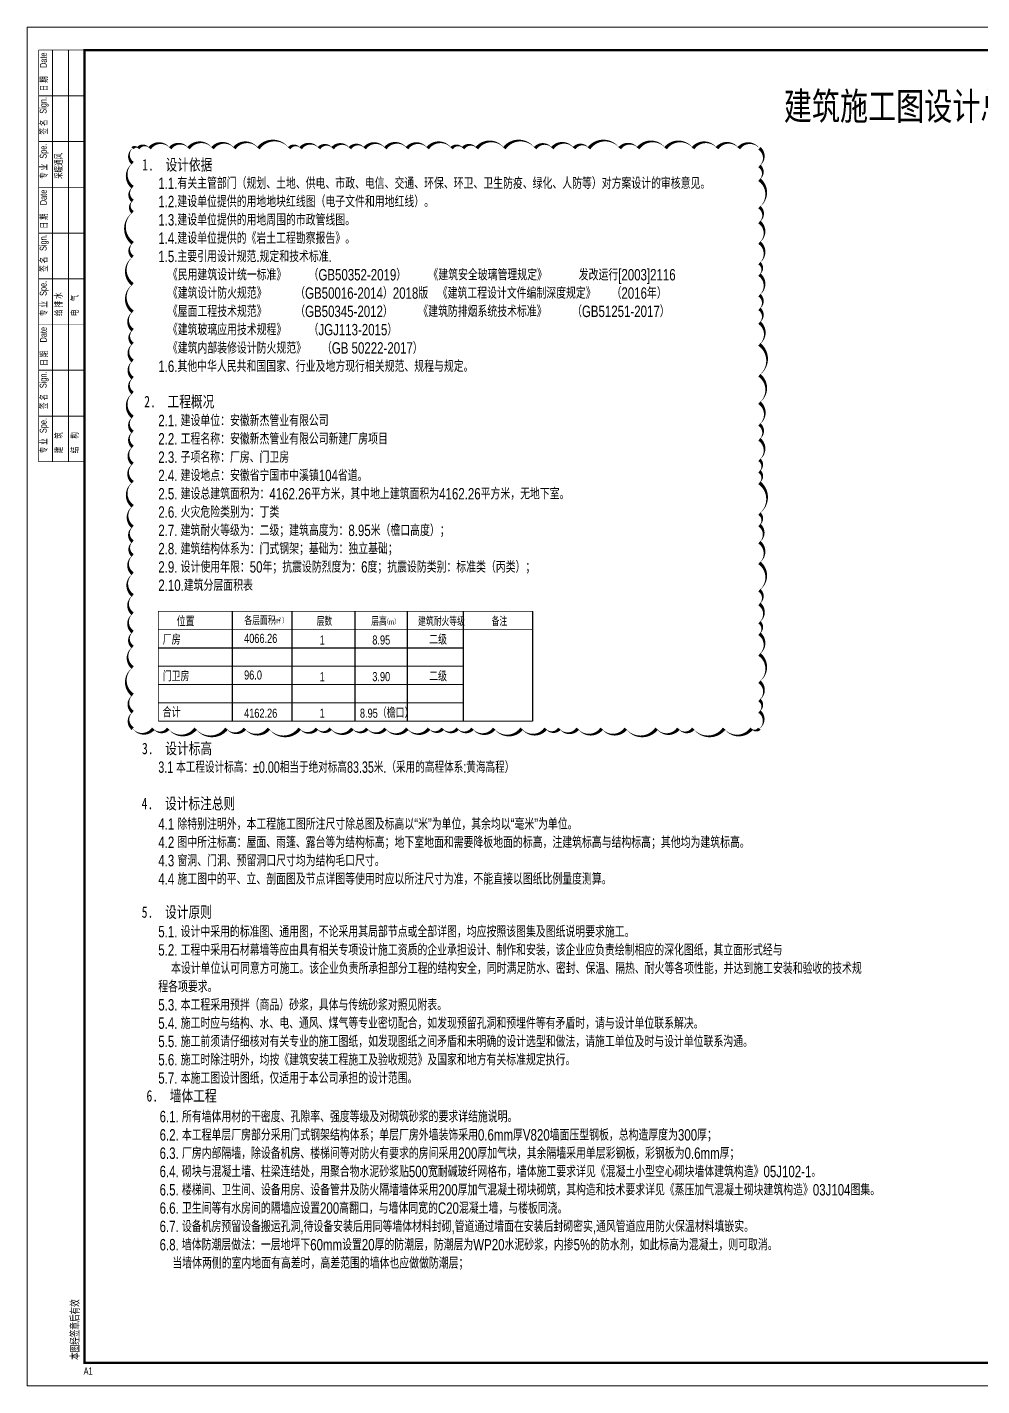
# Model space of a CAD drawing. Extents: x 24672 to 192872, y -90565 to -31165.
# Drawn here: x 24672 to 66395, y -90565 to -31165 of the extents above; entities that cross this region are included whole.
import ezdxf

# ---------------------------------------------------------------- set-up
doc = ezdxf.new("R2010")
doc.units = 0
doc.header["$LTSCALE"] = 1000
doc.header["$MEASUREMENT"] = 0
doc.layers.get('0').update_dxf_attribs({"color": 4, "linetype": 'CONTINUOUS'})
doc.layers.add('A-Hz2(文字标注)', color=2, linetype='CONTINUOUS')
doc.layers.add('DIM_MODI', color=6, linetype='CONTINUOUS', plot=False)
doc.layers.add('TK', color=252, linetype='CONTINUOUS', lineweight=13)
doc.styles.add('SUNYAT1', font='3yromans.shx', dxfattribs={"width": 0.75, "bigfont": '3yhztxt.shx'})
doc.styles.add('SUNYAT4', font='', dxfattribs={"width": 0.75})
doc.styles.add('T&D', font='haiwenrs.shx', dxfattribs={"width": 0.7, "bigfont": 'hztxt.shx'})
doc.styles.get('SUNYAT4').set_extended_font_data('SimSun')

# ---------------------------------------------------------------- blocks, each defined once
blk = doc.blocks.new('会签')
at = {"layer": 'TK'}
for p, q in [((-1400, 24000), (-1400, 6000.000000000058)), ((-700, 24000), (-700, 6000.000000000058)), ((0, 22000.00000000006), (-2000, 22000.00000000006)), ((0, 20000.00000000006), (-2000, 20000.00000000006)), ((0, 16000.00000000006), (-2000, 16000.00000000006)), ((0, 14000.00000000006), (-2000, 14000.00000000006)), ((0, 10000.00000000006), (-2000, 10000.00000000006)), ((0, 8000.000000000058), (-2000, 8000.000000000058))]:
    blk.add_line(p, q, dxfattribs=at)
at = {"layer": 'TK', "const_width": 24.73392857142853}
for points in [[(0, 6000.000000000058), (-2000, 6000.000000000058), (-2000, 24000)], [(0, 24000), (-2000, 24000)], [(0, 18000.00000000006), (-2000, 18000.00000000006)], [(0, 12000.00000000006), (-2000, 12000.00000000006)]]:
    blk.add_lwpolyline(points, dxfattribs=at)
at = {"layer": 'TK', "style": 'T&D', "width": 0.7}
for s, p in [('Date', (-1641.539800848288, 23216.4195754776)), ('日 期', (-1589.451982791361, 22196.41681300546)), ('Sign.', (-1651.397542771359, 21215.32151746587)), ('签 名', (-1602.566964095749, 20305.87028907228)), ('Spe.', (-1648.111142787093, 19251.4664069491)), ('采暖通风', (-947.9235549705918, 18369.68245360098)), ('专 业', (-1608.088524318126, 18368.72849137243)), ('Date', (-1641.539800848288, 17216.41957547766)), ('日 期', (-1589.451982791361, 16196.41681300552)), ('Sign.', (-1651.397542771359, 15215.32151746593)), ('签 名', (-1602.566964095749, 14305.87028907234)), ('Spe.', (-1648.111142787093, 13251.46640694916)), ('给 排 水', (-955.7517189089558, 12371.85516931809)), ('电    气', (-251.1525608036318, 12372.2977990958)), ('专 业', (-1608.088524318126, 12368.72849137249)), ('Date', (-1641.539800848288, 11216.41957547766)), ('日 期', (-1589.451982791361, 10196.41681300552)), ('Sign.', (-1651.397542771359, 9215.321517465927)), ('签 名', (-1602.566964095749, 8305.870289072336)), ('Spe.', (-1648.111142787093, 7251.466406949155)), ('专 业', (-1608.088524318126, 6368.728491372487)), ('建    筑', (-948.3011847824673, 6371.736228958995)), ('结    构', (-248.033834287955, 6374.010800041549))]:
    blk.add_text(s, height=300, rotation=90, dxfattribs=at).set_placement(p)
blk = doc.blocks.new('TK-A1')
at = {"layer": 'TK'}
for p, q in [((841, 594.0000000000001), (0, 594.0000000000001)), ((0, 594.0000000000001), (0, 0)), ((831, 584.0000000000001), (25, 584.0000000000001)), ((25, 584.0000000000001), (25, 10)), ((25, 10), (831, 10)), ((0, 0), (841, 0))]:
    blk.add_line(p, q, dxfattribs=at)
at = {"layer": 'TK', "const_width": 1}
blk.add_lwpolyline([(25, 584.0000000000001), (831, 584.0000000000001), (831, 10), (25, 10)], close=True, dxfattribs=at)
at = {"layer": 'TK', "xscale": 0.01, "yscale": 0.01, "zscale": 0.01}
blk.add_blockref('会签', (25, 344.0000000000002), dxfattribs=at)
at = {"layer": 'TK', "style": 'T&D', "width": 0.7}
blk.add_text('本图经签章后有效', height=3.5, rotation=90, dxfattribs=at).set_placement((22.89387253554538, 11.3486029291153))
blk.add_text('A1', height=3.15, dxfattribs=at).set_placement((24.67374619696614, 4.875234314538637))
blk = doc.blocks.new('a111111')
at = {"layer": 'TK'}
blk.add_blockref('TK-A1', (1.818989403545856e-12, -594), dxfattribs=at)

msp = doc.modelspace()

# ---------------------------------------------------------------- linework, layer by layer
at = {"layer": 'A-Hz2(文字标注)', "linetype": 'ByBlock'}
for p, q in [((33627.03391859261, -56704.93463767844), (33627.03391859237, -61504.93463767822)), ((36233.03391859261, -56704.93463767844), (36233.03391859237, -61504.93463767822)), ((38994.03391859261, -56704.93463767844), (38994.03391859237, -61504.93463767822)), ((41273.86334246886, -56704.93463767844), (41273.86334246862, -61504.93463767834)), ((43727.8322920166, -56704.93463767844), (43727.83229201659, -61504.93463767834)), ((46763.61992682586, -56704.93463767844), (46763.61992682562, -61504.93463767834)), ((30402.97867478384, -58304.93463767832), (43727.8322920166, -58304.93463767832))]:
    msp.add_line(p, q, dxfattribs=at)
at = {"layer": 'A-Hz2(文字标注)', "linetype": 'ByBlock', "const_width": 40}
for points in [[(30402.97867478383, -61504.93463767822), (30402.97867478384, -56704.93463767832), (46763.61992682586, -56704.93463767844), (46763.61992682586, -61504.93463767834)], [(43727.8322920166, -56704.93463767844), (43727.83229201659, -61504.93463767834)], [(30402.97867478384, -57504.93463767832), (46763.61992682586, -57504.93463767844)], [(30402.97867478384, -58304.93463767832), (43727.8322920166, -58304.93463767844)], [(30402.97867478384, -59104.93463767832), (43727.8322920166, -59104.93463767844)], [(30402.97867478384, -59904.93463767842), (43727.8322920166, -59904.93463767854)], [(30402.97867478383, -60704.93463767823), (43727.83229201659, -60704.93463767834)], [(30402.97867478371, -60704.93463767834), (43727.83229201659, -60704.93463767845)], [(30402.97867478371, -61504.93463767822), (46763.61992682586, -61504.93463767834)]]:
    msp.add_lwpolyline(points, dxfattribs=at)
at = {"layer": 'DIM_MODI'}
msp.add_lwpolyline([(29284.1706658561, -36459.8567291167, 0, 150, 0.5), (29284.1706658561, -37109.8567291167, 0, 150, 0.5), (29284.1706658561, -38159.8567291167, 0, 150, 0.5), (29284.1706658561, -38759.8567291167, 0, 150, 0.5), (29284.1706658561, -39259.8567291167, 0, 150, 0.5), (29284.1706658561, -40609.8567291167, 0, 150, 0.5), (29284.1706658561, -41209.8567291167, 0, 150, 0.5), (29284.1706658561, -42409.8567291167, 0, 150, 0.5), (29284.1706658561, -43609.8567291167, 0, 150, 0.5), (29284.1706658561, -44409.8567291167, 0, 150, 0.5), (29284.1706658561, -45009.8567291167, 0, 150, 0.5), (29284.1706658561, -45759.8567291167, 0, 150, 0.5), (29284.1706658561, -46509.8567291167, 0, 150, 0.5), (29284.1706658561, -47159.8567291167, 0, 150, 0.5), (29284.1706658561, -48209.8567291167, 0, 150, 0.5), (29284.1706658561, -48859.8567291167, 0, 150, 0.5), (29284.1706658561, -49509.8567291167, 0, 150, 0.5), (29284.1706658561, -50259.8567291167, 0, 150, 0.5), (29284.1706658561, -51059.8567291167, 0, 150, 0.5), (29284.1706658561, -52109.8567291167, 0, 150, 0.5), (29284.1706658561, -53009.8567291167, 0, 150, 0.5), (29284.1706658561, -53659.8567291167, 0, 150, 0.5), (29284.1706658561, -54259.8567291167, 0, 150, 0.5), (29284.1706658561, -55059.8567291167, 0, 150, 0.5), (29284.1706658561, -56009.8567291167, 0, 150, 0.5), (29284.1706658561, -56809.8567291167, 0, 150, 0.5), (29284.1706658561, -57609.8567291167, 0, 150, 0.5), (29284.1706658561, -58259.8567291167, 0, 150, 0.5), (29284.1706658561, -59159.8567291167, 0, 150, 0.5), (29284.1706658561, -60359.8567291167, 0, 150, 0.5), (29284.1706658561, -61109.8567291167, 0, 150, 0.5), (29284.1706658561, -61832.5820512221, 0, 150, 0.5), (30184.1706658561, -61832.5820512221, 0, 150, 0.5), (30834.1706658561, -61832.5820512221, 0, 150, 0.5), (32034.1706658561, -61832.5820512221, 0, 150, 0.5), (33384.1706658561, -61832.5820512221, 0, 150, 0.5), (34184.1706658561, -61832.5820512221, 0, 150, 0.5), (35234.1706658561, -61832.5820512221, 0, 150, 0.5), (36584.1706658561, -61832.5820512221, 0, 150, 0.5), (37334.1706658561, -61832.5820512221, 0, 150, 0.5), (37934.1706658561, -61832.5820512221, 0, 150, 0.5), (38884.1706658561, -61832.5820512221, 0, 150, 0.5), (39534.1706658561, -61832.5820512221, 0, 150, 0.5), (40334.1706658561, -61832.5820512221, 0, 150, 0.5), (41284.1706658561, -61832.5820512221, 0, 150, 0.5), (42234.1706658561, -61832.5820512221, 0, 150, 0.5), (42834.1706658561, -61832.5820512221, 0, 150, 0.5), (43484.1706658561, -61832.5820512221, 0, 150, 0.5), (44134.1706658561, -61832.5820512221, 0, 150, 0.5), (45084.1706658561, -61832.5820512221, 0, 150, 0.5), (46284.1706658561, -61832.5820512221, 0, 150, 0.5), (47334.1706658561, -61832.5820512221, 0, 150, 0.5), (47934.1706658561, -61832.5820512221, 0, 150, 0.5), (48734.1706658561, -61832.5820512221, 0, 150, 0.5), (49784.1706658561, -61832.5820512221, 0, 150, 0.5), (50834.1706658561, -61832.5820512221, 0, 150, 0.5), (52184.1706658561, -61832.5820512221, 0, 150, 0.5), (53134.1706658561, -61832.5820512221, 0, 150, 0.5), (53784.1706658561, -61832.5820512221, 0, 150, 0.5), (55134.1706658561, -61832.5820512221, 0, 150, 0.5), (56334.1706658561, -61832.5820512221, 0, 150, 0.5), (56671.62622859003, -61832.5820512221, 0, 150, 0.5), (56671.62622859003, -61082.5820512221, 0, 150, 0.5), (56671.62622859003, -60582.5820512221, 0, 150, 0.5), (56671.62622859003, -59782.5820512221, 0, 150, 0.5), (56671.62622859003, -58582.5820512221, 0, 150, 0.5), (56671.62622859003, -57682.5820512221, 0, 150, 0.5), (56671.62622859003, -57182.5820512221, 0, 150, 0.5), (56671.62622859003, -56382.5820512221, 0, 150, 0.5), (56671.62622859003, -55782.5820512221, 0, 150, 0.5), (56671.62622859003, -54582.5820512221, 0, 150, 0.5), (56671.62622859003, -53682.5820512221, 0, 150, 0.5), (56671.62622859003, -52932.5820512221, 0, 150, 0.5), (56671.62622859003, -52432.5820512221, 0, 150, 0.5), (56671.62622859003, -51082.5820512221, 0, 150, 0.5), (56671.62622859003, -50582.5820512221, 0, 150, 0.5), (56671.62622859003, -50082.5820512221, 0, 150, 0.5), (56671.62622859003, -49182.5820512221, 0, 150, 0.5), (56671.62622859003, -48532.5820512221, 0, 150, 0.5), (56671.62622859003, -47582.5820512221, 0, 150, 0.5), (56671.62622859003, -46382.5820512221, 0, 150, 0.5), (56671.62622859003, -45032.5820512221, 0, 150, 0.5), (56671.62622859003, -44082.5820512221, 0, 150, 0.5), (56671.62622859003, -43482.5820512221, 0, 150, 0.5), (56671.62622859003, -42882.5820512221, 0, 150, 0.5), (56671.62622859003, -41982.5820512221, 0, 150, 0.5), (56671.62622859003, -41482.5820512221, 0, 150, 0.5), (56671.62622859003, -40582.5820512221, 0, 150, 0.5), (56671.62622859003, -39682.5820512221, 0, 150, 0.5), (56671.62622859003, -39032.5820512221, 0, 150, 0.5), (56671.62622859003, -37832.5820512221, 0, 150, 0.5), (56671.62622859003, -37232.5820512221, 0, 150, 0.5), (56671.62622859003, -36459.8567291167, 0, 150, 0.5), (55771.62622859003, -36459.8567291167, 0, 150, 0.5), (54821.62622859003, -36459.8567291167, 0, 150, 0.5), (53771.62622859003, -36459.8567291167, 0, 150, 0.5), (52571.62622859003, -36459.8567291167, 0, 150, 0.5), (51371.62622859003, -36459.8567291167, 0, 150, 0.5), (50571.62622859003, -36459.8567291167, 0, 150, 0.5), (49221.62622859003, -36459.8567291167, 0, 150, 0.5), (48571.62622859003, -36459.8567291167, 0, 150, 0.5), (47621.62622859003, -36459.8567291167, 0, 150, 0.5), (46871.62622859003, -36459.8567291167, 0, 150, 0.5), (45521.62622859003, -36459.8567291167, 0, 150, 0.5), (44321.62622859003, -36459.8567291167, 0, 150, 0.5), (43721.62622859003, -36459.8567291167, 0, 150, 0.5), (43221.62622859003, -36459.8567291167, 0, 150, 0.5), (42171.62622859003, -36459.8567291167, 0, 150, 0.5), (41271.62622859003, -36459.8567291167, 0, 150, 0.5), (40321.62622859003, -36459.8567291167, 0, 150, 0.5), (39421.62622859003, -36459.8567291167, 0, 150, 0.5), (38771.62622859003, -36459.8567291167, 0, 150, 0.5), (38021.62622859003, -36459.8567291167, 0, 150, 0.5), (37421.62622859003, -36459.8567291167, 0, 150, 0.5), (36621.62622859003, -36459.8567291167, 0, 150, 0.5), (36121.62622859003, -36459.8567291167, 0, 150, 0.5), (34771.62622859003, -36459.8567291167, 0, 150, 0.5), (33721.62622859003, -36459.8567291167, 0, 150, 0.5), (32771.62622859003, -36459.8567291167, 0, 150, 0.5), (31721.62622859003, -36459.8567291167, 0, 150, 0.5), (30921.62622859003, -36459.8567291167, 0, 150, 0.5), (30021.62622859003, -36459.8567291167, 0, 150, 0.5), (29521.62622859003, -36459.8567291167, 0, 150, 0.5)], format="xyseb", close=True, dxfattribs=at)

# ---------------------------------------------------------------- block references
at = {"xscale": 100, "yscale": 100, "zscale": 100}
msp.add_blockref('a111111', (24671.80626356788, -31164.53613892407), dxfattribs=at)

# ---------------------------------------------------------------- texts
at = {"layer": 'A-Hz2(文字标注)', "linetype": 'ByBlock'}
for s, height, style, width, p in [('建筑施工图设计总说明（一）', 1200, 'SUNYAT4', 0.75, (57739.98585140333, -35217.96621072968)), ('1.  设计依据', 500, 'SUNYAT4', 0.75, (29698.37857176887, -37430.42452954361)), ('2.  工程概况', 500, 'SUNYAT4', 0.75, (29786.56584932131, -47783.06172281562)), ('位置', 400, 'SUNYAT1', 0.75, (31205.38103603269, -57357.65099149034)), ('各层面积', 350, 'SUNYAT1', 0.75, (34164.17073080572, -57298.06504193891)), ('（m ）', 224, 'SUNYAT1', 0.75, (35292.20213571424, -57231.90370623034)), ('2', 160, 'SUNYAT1', 0.75, (35651.5424622593, -57131.56523519894)), ('层数', 350, 'SUNYAT1', 0.75, (37321.98759796075, -57335.24720085354)), ('层高', 350, 'SUNYAT1', 0.75, (39706.83461381751, -57335.24720085354)), ('建筑耐火等级', 350, 'SUNYAT1', 0.75, (41755.47522470215, -57335.24720085366)), ('备注', 350, 'SUNYAT1', 0.75, (44970.54326646216, -57335.24720085366)), ('（m）', 224, 'SUNYAT1', 0.75, (40263.05068583647, -57281.58936394856)), ('厂房', 400, 'SUNYAT1', 0.75, (30595.55679433513, -58157.00481493828)), ('4066.26', 400, 'SUNYAT1', 0.75, (34152.58181138988, -58087.1409893357)), ('1', 400, 'SUNYAT1', 0.75, (37455.54109311895, -58157.00481493839)), ('8.95', 400, 'SUNYAT1', 0.75, (39756.30162210017, -58157.00481493839)), ('二级', 400, 'SUNYAT1', 0.75, (42239.04512885212, -58157.00481493839)), ('门卫房', 400, 'SUNYAT1', 0.75, (30595.55679433513, -59757.00481493829)), ('96.0', 400, 'SUNYAT1', 0.75, (34152.58181138988, -59687.1409893356)), ('1', 400, 'SUNYAT1', 0.75, (37455.54109311895, -59757.00481493829)), ('3.90', 400, 'SUNYAT1', 0.75, (39756.30162210017, -59757.00481493829)), ('二级', 400, 'SUNYAT1', 0.75, (42239.04512885212, -59757.0048149384)), ('合计', 400, 'SUNYAT1', 0.75, (30595.55679433513, -61333.16666297325)), ('4162.26', 400, 'SUNYAT1', 0.75, (34152.58181138988, -61357.00481493796)), ('1', 400, 'SUNYAT1', 0.75, (37455.54109311895, -61357.00481493807)), ('8.95（檐口）', 400, 'SUNYAT1', 0.75, (39214.89274976786, -61357.00481493796)), ('3.  设计标高', 500, 'SUNYAT4', 0.75, (29689.20875458571, -62949.62858393497)), ('3.1 本工程设计标高：%%P0.00相当于绝对标高83.35米.（采用的高程体系:黄海高程）', 500, 'SUNYAT1', 0.7, (30402.97867478384, -63765.13214397325)), ('4.  设计标注总则', 500, 'SUNYAT4', 0.75, (29675.91477379669, -65354.31650152895)), ('5.  设计原则', 500, 'SUNYAT4', 0.75, (29675.91477379669, -70100.6358744601)), ('6.  墙体工程', 500, 'SUNYAT4', 0.75, (29884.78976867115, -78135.16371854127))]:
    msp.add_text(s, height=height, dxfattribs=dict(at, style=style, width=width)).set_placement(p)
at = {"layer": 'A-Hz2(文字标注)', "linetype": 'ByBlock', "char_height": 500, "width": 30800.00000000006, "attachment_point": 1, "line_spacing_factor": 0.9600000000000002, "style": 'SUNYAT1'}
for s, insert in [('\\pt22000;1.1.有关主管部门（规划、土地、供电、市政、电信、交通、环保、环卫、卫生防疫、绿化、人防等）对方案设计的审核意见。\\P\\ptz;1.2.{\\C2;建设单位提供的用地地块红线图（电子文件和用地红线）}。\\P1.3.建设单位提供的用地周围的市政管线图。\\P1.4.建设单位提供的《岩土工程勘察报告》。\\P\\pt22000;1.5.主要引用设计规范.规定和技术标准.\\P   《民用建筑设计统一标准》       （GB50352-2019）       《建筑安全玻璃管理规定》          发改运行[2003]2116       \\P   《建筑设计防火规范》         （GB50016-2014）2018版   《建筑工程设计文件编制深度规定》     （2016年） \\P   《屋面工程技术规范》         （GB50345-2012）        《建筑防排烟系统技术标准》        （GB51251-2017）\\P   《建筑玻璃应用技术规程》       （JGJ113-2015）   \\P   《建筑内部装修设计防火规范》     （GB 50222-2017）     \\P\\ptz;1.6.其他中华人民共和国国家、行业及地方现行相关规范、规程与规定。                        ', (30402.97867478384, -37737.44125958125)), ('2.1. 建设单位：安徽新杰管业有限公司\\P2.2. 工程名称：安徽新杰管业有限公司新建厂房项目  \\P2.3. 子项名称：厂房、门卫房\\P2.4. 建设地点：安徽省宁国市中溪镇104省道。\\P2.5. 建设总建筑面积为：4162.26平方米，其中地上建筑面积为4162.26平方米，无地下室。  \\P2.6. 火灾危险类别为：丁类\\P2.7. 建筑耐火等级为：二级；建筑高度为：8.95米（檐口高度）；\\P2.8. 建筑结构体系为：门式钢架；基础为：独立基础；\\P2.9. 设计使用年限：50年；抗震设防烈度为：6度；抗震设防类别：标准类（丙类）； \\P2.10.建筑分层面积表', (30402.97867478384, -48111.67262579012)), ('4.1 除特别注明外，本工程施工图所注尺寸除总图及标高以“米”为单位，其余均以“毫米”为单位。\\P4.2 图中所注标高：屋面、雨篷、露台等为结构标高；地下室地面和需要降板地面的标高，注建筑标高与结构标高；其他均为建筑标高。\\P4.3 窗洞、门洞、预留洞口尺寸均为结构毛口尺寸。\\P4.4 施工图中的平、立、剖面图及节点详图等使用时应以所注尺寸为准，不能直接以图纸比例量度测算。', (30402.97867478384, -65751.51151092735)), ('5.1. 设计中采用的标准图、通用图，不论采用其局部节点或全部详图，均应按照该图集及图纸说明要求施工。\\P5.2. 工程中采用石材幕墙等应由具有相关专项设计施工资质的企业承担设计、制作和安装，该企业应负责绘制相应的深化图纸，其立面形式经与\\P    本设计单位认可同意方可施工。该企业负责所承担部分工程的结构安全，同时满足防水、密封、保温、隔热、耐火等各项性能，并达到施工安装和验收的技术规程各项要求。\\P5.3. 本工程采用预拌（商品）砂浆，具体与传统砂浆对照见附表。\\P5.4. 施工时应与结构、水、电、通风、煤气等专业密切配合，如发现预留孔洞和预埋件等有矛盾时，请与设计单位联系解决。\\P5.5. 施工前须请仔细核对有关专业的施工图纸，如发现图纸之间矛盾和未明确的设计选型和做法，请施工单位及时与设计单位联系沟通。\\P5.6. 施工时除注明外，均按《建筑安装工程施工及验收规范》及国家和地方有关标准规定执行。\\P5.7. 本施工图设计图纸，仅适用于本公司承担的设计范围。', (30402.97867478384, -70456.74285351695)), ('6.1. 所有墙体用材的干密度、孔隙率、强度等级及对砌筑砂浆的要求详结施说明。\\P6.2. 本工程单层厂房部分采用门式钢架结构体系；单层厂房外墙装饰采用0.6mm厚V820墙面压型钢板，总构造厚度为300厚；{\\C2;\\P6.3. 厂房内部隔墙，除设备机房、楼梯间等对}防火有要求的房间采用200厚加气块，其余隔墙采用单层彩钢板，彩钢板为0.6mm厚{\\C2;；}\\P6.4. 砌块与混凝土墙、柱梁连结处，用聚合物水泥砂浆贴500宽耐碱玻纤网格布，墙体施工要求详见《混凝土小型空心砌块墙体建筑构造》05J102-1。\\P6.5. 楼梯间、卫生间、设备用房、设备管井及防火隔墙墙体采用200厚加气混凝土砌块砌筑，其构造和技术要求详见《蒸压加气混凝土砌块建筑构造》03J104图集。\\P6.6. 卫生间等有水房间的隔墙应设置200高翻口，与墙体同宽的C20混凝土墙，与楼板同浇。\\P6.7. 设备机房预留设备搬运孔洞,待设备安装后用同等墙体材料封砌,管道通过墙面在安装后封砌密实,通风管道应用防火保温材料填嵌实。\\P6.8. 墙体防潮层做法：一层地坪下60mm设置20厚的防潮层，防潮层为WP20水泥砂浆，内掺5%的防水剂，如此标高为混凝土，则可取消。\\P    当墙体两侧的室内地面有高差时，高差范围的墙体也应做做防潮层；', (30460.21578242444, -78542.58276098326))]:
    msp.add_mtext(s, dxfattribs=dict(at, insert=insert))

doc.saveas('drawing.dxf')
